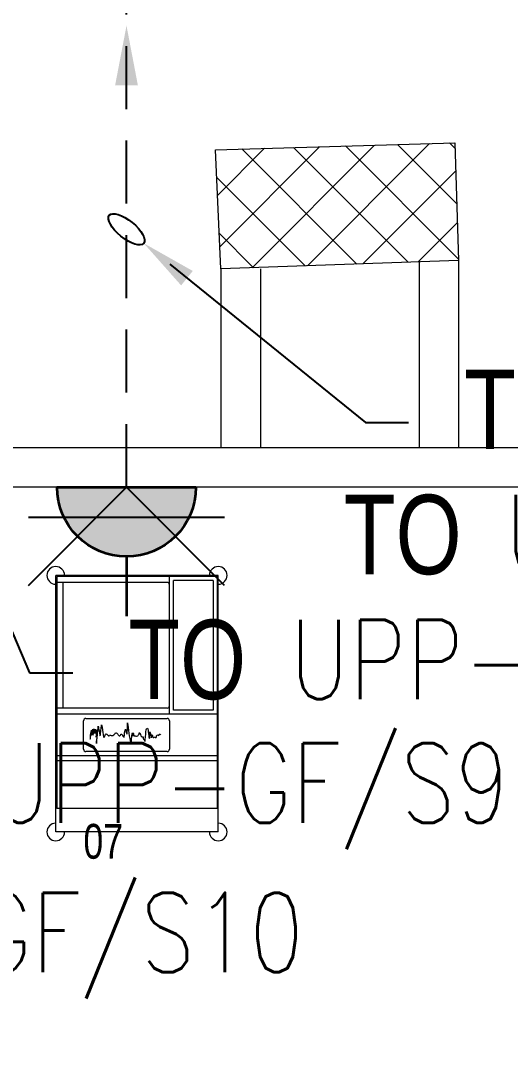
# Model space of a CAD drawing. Header units: inches. Extents: x -12418 to 57169, y -29325 to 19878.
# Drawn here: x 26327 to 27562, y -7859 to -5272 of the extents above; entities that cross this region are included whole.
import ezdxf
from ezdxf import colors
from ezdxf.entities.mleader import LeaderData, LeaderLine
from ezdxf.enums import TextEntityAlignment as Align
from ezdxf.math import Vec2, Vec3

# ---------------------------------------------------------------- set-up
doc = ezdxf.new("R2010")
doc.units = ezdxf.units.IN
doc.header["$LTSCALE"] = 25
doc.header["$MEASUREMENT"] = 0
doc.linetypes.add('DASHDOT', pattern=[25.4, 12.7, -6.35, 0, -6.35])
doc.linetypes.add('HIDDEN', pattern=[9.525, 6.35, -3.175])
doc.layers.get('0').update_dxf_attribs({"color": 8})
doc.layers.get('Defpoints').update_dxf_attribs({"color": 8})
for name, color, linetype, lineweight in [('00-Ground Floor$0$72_EGR_EQP_TAG', 142, 'Continuous', 5), ('00-Ground Floor$0$C-HYDR-CTCH', 251, 'Continuous', 5), ('00-Ground Floor$0$Hatch', 254, 'Continuous', 5), ('00-Ground Floor$0$LOADING', 253, 'Continuous', 5), ('00-Ground Floor$0$Walls', 251, 'Continuous', 5), ('E-LITE-CIRC @ 100', 6, 'Continuous', 25), ('E-LITE-CLNG-CNDT', 6, 'DASHDOT', 35), ('E-LITE-EXIT-NUMB', 6, 'Continuous', 25), ('E-POWR-FLOR-CNDT', 6, 'HIDDEN', 25), ('E-POWR-FLOR-CNDT @ 100', 6, 'HIDDEN', 25), ('E-POWR-WALL @ 100', 4, 'Continuous', 35)]:
    doc.layers.add(name, color=color, linetype=linetype, lineweight=lineweight)
doc.styles.add('00-Ground Floor$0$X3G_ENTITY_257CFD', font='swisscl.ttf', dxfattribs={"height": 200})
doc.styles.add('DC_Simplex', font='SIMPLEX.shx', dxfattribs={"width": 0.7})

# ---------------------------------------------------------------- blocks, each defined once
blk = doc.blocks.new('00-Ground Floor$0$e')
at = {"layer": '00-Ground Floor$0$LOADING'}
for p, q in [((-958747.5, -394300, 0), (-959393.9, -394300, 0)), ((-959393.9, -394300, 0), (-959393.9, -394710, 0)), ((-959391.4, -394302.5, 0), (-958806.4, -394302.5, 0)), ((-959391.4, -394302.5, 0), (-959391.4, -394707.5, 0)), ((-959044.5, -394302.5, 0), (-959044.5, -394707.5, 0)), ((-958939.6, -394302.5, 0), (-958939.6, -394707.5, 0)), ((-958926.4, -394302.5, 0), (-958926.4, -394707.5, 0)), ((-958806.4, -394302.5, 0), (-958806.4, -394707.5, 0)), ((-958747.5, -394300, 0), (-958747.5, -394710, 0)), ((-959381.4, -394312.5, 0), (-959054.5, -394312.5, 0)), ((-959381.4, -394312.5, 0), (-959381.4, -394413.1, 0)), ((-959054.5, -394312.5, 0), (-959054.5, -394413.1, 0)), ((-959044.5, -394423.1, 0), (-959391.4, -394423.1, 0)), ((-959054.5, -394413.1, 0), (-959381.4, -394413.1, 0)), ((-959376.4, -394429, 0), (-959376.4, -394707.5, 0)), ((-959059.5, -394429, 0), (-959059.5, -394707.5, 0)), ((-959033.5, -394633.8, 0), (-959033.5, -394429, 0)), ((-959027.7, -394423.1, 0), (-958955.8, -394423.1, 0)), ((-958950, -394429, 0), (-958950, -394633.8, 0)), ((-958994.2, -394448.1, 0), (-958993.5, -394446.7, 0)), ((-958992.8, -394448.8, 0), (-958994.2, -394448.1, 0)), ((-958993.5, -394446.7, 0), (-958992.2, -394446.1, 0)), ((-958990.8, -394450.1, 0), (-958992.8, -394448.8, 0)), ((-958992.2, -394452.1, 0), (-958990.8, -394450.1, 0)), ((-958991.5, -394454.1, 0), (-958992.2, -394452.1, 0)), ((-958989.5, -394455.5, 0), (-958991.5, -394454.1, 0)), ((-958986.8, -394456.1, 0), (-958989.5, -394455.5, 0)), ((-958985.4, -394456.8, 0), (-958986.8, -394456.1, 0)), ((-958986.8, -394460.2, 0), (-958985.4, -394458.8, 0)), ((-958985.4, -394458.8, 0), (-958985.4, -394456.8, 0)), ((-959009, -394478.3, 0), (-959007.6, -394477.7, 0)), ((-959008.3, -394479.7, 0), (-959009, -394478.3, 0)), ((-959007, -394481, 0), (-959008.3, -394479.7, 0)), ((-959007.6, -394477.7, 0), (-959003.6, -394477, 0)), ((-959004.9, -394481.7, 0), (-959007, -394481, 0)), ((-959000.2, -394482.4, 0), (-959004.9, -394481.7, 0)), ((-959003.6, -394477, 0), (-958999.6, -394477, 0)), ((-958993.5, -394483, 0), (-959000.2, -394482.4, 0)), ((-958999.6, -394472.3, 0), (-958998.2, -394471.6, 0)), ((-958998.2, -394472.3, 0), (-958999.6, -394472.3, 0)), ((-958999.6, -394477, 0), (-958994.8, -394476.3, 0)), ((-958998.2, -394471.6, 0), (-958994.8, -394470.9, 0)), ((-958994.8, -394473, 0), (-958998.2, -394472.3, 0)), ((-958994.8, -394470.9, 0), (-958990.8, -394470.3, 0)), ((-958990.8, -394473, 0), (-958994.8, -394473, 0)), ((-958994.8, -394476.3, 0), (-958990.1, -394475.6, 0)), ((-958986.8, -394483.7, 0), (-958993.5, -394483, 0)), ((-958992.2, -394466.9, 0), (-958989.5, -394466.2, 0)), ((-958992.2, -394468.3, 0), (-958992.2, -394466.9, 0)), ((-958990.1, -394468.3, 0), (-958992.2, -394468.3, 0)), ((-958990.8, -394470.3, 0), (-958986.8, -394469.6, 0)), ((-958986.1, -394473.6, 0), (-958990.8, -394473, 0)), ((-958986.1, -394468.9, 0), (-958990.1, -394468.3, 0)), ((-958990.1, -394475.6, 0), (-958986.8, -394475, 0)), ((-958989.5, -394466.2, 0), (-958986.8, -394465.6, 0)), ((-958986.1, -394461.5, 0), (-958986.8, -394460.2, 0)), ((-958986.8, -394465.6, 0), (-958985.4, -394464.2, 0)), ((-958986.8, -394469.6, 0), (-958984.8, -394468.9, 0)), ((-958986.8, -394475, 0), (-958984.8, -394474.3, 0)), ((-958980.7, -394484.4, 0), (-958986.8, -394483.7, 0)), ((-958985.4, -394462.9, 0), (-958986.1, -394461.5, 0)), ((-958984.8, -394468.9, 0), (-958986.1, -394468.9, 0)), ((-958983.4, -394473.6, 0), (-958986.1, -394473.6, 0)), ((-958985.4, -394464.2, 0), (-958985.4, -394462.9, 0)), ((-958984.8, -394474.3, 0), (-958983.4, -394473.6, 0)), ((-958975.3, -394484.4, 0), (-958980.7, -394484.4, 0)), ((-958978, -394486.4, 0), (-958976.7, -394485.1, 0)), ((-958976.7, -394485.1, 0), (-958975.3, -394484.4, 0)), ((-958997.5, -394497.8, 0), (-958995.5, -394497.2, 0)), ((-958996.9, -394499.2, 0), (-958997.5, -394497.8, 0)), ((-958994.2, -394499.9, 0), (-958996.9, -394499.2, 0)), ((-958995.5, -394497.2, 0), (-958992.8, -394496.5, 0)), ((-958991.5, -394501.9, 0), (-958994.2, -394499.9, 0)), ((-958992.8, -394496.5, 0), (-958990.1, -394495.1, 0)), ((-958990.1, -394503.2, 0), (-958991.5, -394501.9, 0)), ((-958990.1, -394495.1, 0), (-958988.1, -394493.8, 0)), ((-958988.8, -394505.9, 0), (-958990.1, -394503.2, 0)), ((-958989.5, -394509.9, 0), (-958988.8, -394507.9, 0)), ((-958989.5, -394512, 0), (-958989.5, -394509.9, 0)), ((-958988.8, -394507.9, 0), (-958988.8, -394505.9, 0)), ((-958988.1, -394493.8, 0), (-958987.4, -394492.5, 0)), ((-958987.4, -394489.8, 0), (-958984.1, -394489.8, 0)), ((-958987.4, -394492.5, 0), (-958987.4, -394489.8, 0)), ((-958984.1, -394489.8, 0), (-958982.7, -394489.1, 0)), ((-958982.7, -394489.1, 0), (-958981.4, -394488.4, 0)), ((-958981.4, -394488.4, 0), (-958979.4, -394487.1, 0)), ((-958979.4, -394487.1, 0), (-958978, -394486.4, 0)), ((-959022.4, -394529.4, 0), (-959020.4, -394528.8, 0)), ((-959006.3, -394529.4, 0), (-959022.4, -394529.4, 0)), ((-959020.4, -394528.8, 0), (-959016.4, -394528.1, 0)), ((-959016.4, -394528.1, 0), (-959011, -394527.4, 0)), ((-959011, -394527.4, 0), (-959002.9, -394526.7, 0)), ((-958998.9, -394530.1, 0), (-959006.3, -394529.4, 0)), ((-959006.3, -394534.1, 0), (-959003.6, -394532.8, 0)), ((-959002.9, -394534.8, 0), (-959006.3, -394534.1, 0)), ((-959003.6, -394532.8, 0), (-959000.2, -394532.1, 0)), ((-959002.9, -394526.7, 0), (-958996.2, -394525.4, 0)), ((-958996.9, -394536.2, 0), (-959002.9, -394534.8, 0)), ((-959000.2, -394532.1, 0), (-958997.5, -394531.5, 0)), ((-958993.5, -394530.1, 0), (-958998.9, -394530.1, 0)), ((-958997.5, -394514.6, 0), (-958995.5, -394514, 0)), ((-958994.2, -394514.6, 0), (-958997.5, -394514.6, 0)), ((-958997.5, -394516.7, 0), (-958996.2, -394516, 0)), ((-958994.8, -394517.3, 0), (-958997.5, -394516.7, 0)), ((-958997.5, -394531.5, 0), (-958994.8, -394530.8, 0)), ((-958991.5, -394536.8, 0), (-958996.9, -394536.2, 0)), ((-958996.2, -394516, 0), (-958992.8, -394516, 0)), ((-958996.2, -394525.4, 0), (-958989.5, -394524.7, 0)), ((-958995.5, -394514, 0), (-958992.8, -394514, 0)), ((-958988.8, -394518, 0), (-958994.8, -394517.3, 0)), ((-958994.8, -394530.8, 0), (-958993.5, -394530.1, 0)), ((-958990.1, -394515.3, 0), (-958994.2, -394514.6, 0)), ((-958992.8, -394514, 0), (-958990.8, -394513.3, 0)), ((-958992.8, -394516, 0), (-958990.1, -394515.3, 0)), ((-958987.4, -394537.5, 0), (-958991.5, -394536.8, 0)), ((-958990.8, -394513.3, 0), (-958989.5, -394512, 0)), ((-958988.8, -394515.3, 0), (-958990.1, -394515.3, 0)), ((-958990.1, -394515.3, 0), (-958988.8, -394515.3, 0)), ((-958989.5, -394524.7, 0), (-958983.4, -394523.4, 0)), ((-958981.4, -394518.7, 0), (-958988.8, -394518, 0)), ((-958983.4, -394523.4, 0), (-958978, -394522, 0)), ((-958974, -394519.3, 0), (-958981.4, -394518.7, 0)), ((-958978, -394522, 0), (-958974, -394520.7, 0)), ((-958970.6, -394520, 0), (-958974, -394519.3, 0)), ((-958974, -394520.7, 0), (-958970.6, -394520, 0)), ((-958996.9, -394557.7, 0), (-958996.2, -394555.7, 0)), ((-958996.9, -394559, 0), (-958996.9, -394557.7, 0)), ((-958995.5, -394560.4, 0), (-958996.9, -394559, 0)), ((-958996.2, -394555.7, 0), (-958994.8, -394554.3, 0)), ((-958994.2, -394561.7, 0), (-958995.5, -394560.4, 0)), ((-958994.8, -394554.3, 0), (-958993.5, -394553.6, 0)), ((-958994.2, -394544.2, 0), (-958993.5, -394542.9, 0)), ((-958994.2, -394545.6, 0), (-958994.2, -394544.2, 0)), ((-958992.8, -394546.2, 0), (-958994.2, -394545.6, 0)), ((-958992.2, -394563.7, 0), (-958994.2, -394561.7, 0)), ((-958993.5, -394542.9, 0), (-958990.8, -394541.5, 0)), ((-958993.5, -394553.6, 0), (-958992.2, -394552.3, 0)), ((-958991.5, -394546.9, 0), (-958992.8, -394546.2, 0)), ((-958992.2, -394552.3, 0), (-958990.8, -394550.9, 0)), ((-958990.1, -394548.3, 0), (-958991.5, -394546.9, 0)), ((-958990.8, -394541.5, 0), (-958988.1, -394540.2, 0)), ((-958990.8, -394550.9, 0), (-958990.1, -394549.6, 0)), ((-958990.1, -394549.6, 0), (-958990.1, -394548.3, 0)), ((-958988.1, -394540.2, 0), (-958986.8, -394538.8, 0)), ((-958986.1, -394537.5, 0), (-958987.4, -394537.5, 0)), ((-958986.8, -394538.8, 0), (-958986.1, -394537.5, 0)), ((-958994.8, -394583.2, 0), (-958993.5, -394581.9, 0)), ((-958994.2, -394584.6, 0), (-958994.8, -394583.2, 0)), ((-958990.8, -394585.2, 0), (-958994.2, -394584.6, 0)), ((-958993.5, -394579.9, 0), (-958992.2, -394579.2, 0)), ((-958993.5, -394581.9, 0), (-958993.5, -394579.9, 0)), ((-958990.8, -394566.4, 0), (-958992.2, -394563.7, 0)), ((-958992.2, -394579.2, 0), (-958990.8, -394577.8, 0)), ((-958991.5, -394571.8, 0), (-958990.8, -394570.4, 0)), ((-958991.5, -394574.5, 0), (-958991.5, -394571.8, 0)), ((-958990.1, -394575.2, 0), (-958991.5, -394574.5, 0)), ((-958990.8, -394570.4, 0), (-958990.8, -394566.4, 0)), ((-958990.8, -394577.8, 0), (-958990.1, -394576.5, 0)), ((-958987.4, -394586.6, 0), (-958990.8, -394585.2, 0)), ((-958990.1, -394576.5, 0), (-958990.1, -394575.2, 0)), ((-958985.4, -394588.6, 0), (-958987.4, -394586.6, 0)), ((-958987.4, -394589.9, 0), (-958985.4, -394588.6, 0)), ((-959017.1, -394594.7, 0), (-959011.7, -394593.3, 0)), ((-959015, -394594.7, 0), (-959017.1, -394594.7, 0)), ((-959009, -394595.3, 0), (-959015, -394594.7, 0)), ((-959014.4, -394602.7, 0), (-959011.7, -394602, 0)), ((-959010.3, -394603.4, 0), (-959014.4, -394602.7, 0)), ((-959011.7, -394593.3, 0), (-959003.6, -394592, 0)), ((-959011.7, -394602, 0), (-959008.3, -394602, 0)), ((-959002.2, -394604.1, 0), (-959010.3, -394603.4, 0)), ((-959002.2, -394596, 0), (-959009, -394595.3, 0)), ((-959008.3, -394602, 0), (-959002.2, -394600.7, 0)), ((-959007, -394613.5, 0), (-959003.6, -394612.8, 0)), ((-959004.9, -394613.5, 0), (-959007, -394613.5, 0)), ((-959006.3, -394609.4, 0), (-959004.3, -394608.8, 0)), ((-959004.9, -394609.4, 0), (-959006.3, -394609.4, 0)), ((-959002.2, -394610.1, 0), (-959004.9, -394609.4, 0)), ((-959000.9, -394614.2, 0), (-959004.9, -394613.5, 0)), ((-959004.3, -394606.1, 0), (-958999.6, -394605.4, 0)), ((-959002.2, -394606.1, 0), (-959004.3, -394606.1, 0)), ((-959004.3, -394608.8, 0), (-958996.9, -394608.8, 0)), ((-959003.6, -394592, 0), (-958987.4, -394589.9, 0)), ((-959003.6, -394612.8, 0), (-958999.6, -394612.1, 0)), ((-958993.5, -394596.7, 0), (-959002.2, -394596, 0)), ((-959002.2, -394600.7, 0), (-958996.2, -394600, 0)), ((-958994.2, -394604.7, 0), (-959002.2, -394604.1, 0)), ((-958997.5, -394606.8, 0), (-959002.2, -394606.1, 0)), ((-958997.5, -394610.8, 0), (-959002.2, -394610.1, 0)), ((-958995.5, -394614.8, 0), (-959000.9, -394614.2, 0)), ((-958999.6, -394605.4, 0), (-958994.2, -394606.1, 0)), ((-958999.6, -394612.1, 0), (-958996.2, -394612.1, 0)), ((-958992.2, -394607.4, 0), (-958997.5, -394606.8, 0)), ((-958996.2, -394612.1, 0), (-958997.5, -394610.8, 0)), ((-958996.9, -394608.8, 0), (-958992.8, -394608.1, 0)), ((-958996.2, -394600, 0), (-958991.5, -394598.7, 0)), ((-958991.5, -394616.8, 0), (-958995.5, -394614.8, 0)), ((-958984.1, -394605.4, 0), (-958994.2, -394604.7, 0)), ((-958994.2, -394606.1, 0), (-958987.4, -394606.1, 0)), ((-958990.1, -394598, 0), (-958993.5, -394596.7, 0)), ((-958992.8, -394608.1, 0), (-958986.1, -394608.1, 0)), ((-958987.4, -394608.1, 0), (-958992.2, -394607.4, 0)), ((-958991.5, -394598.7, 0), (-958990.1, -394598, 0)), ((-958987.4, -394606.1, 0), (-958978.7, -394606.8, 0)), ((-958986.1, -394608.1, 0), (-958987.4, -394608.1, 0)), ((-958975.3, -394606.8, 0), (-958984.1, -394605.4, 0)), ((-958978.7, -394606.8, 0), (-958972, -394607.4, 0)), ((-958970, -394607.4, 0), (-958975.3, -394606.8, 0)), ((-958972, -394607.4, 0), (-958970, -394607.4, 0)), ((-958955.8, -394639.6, 0), (-959027.7, -394639.6, 0)), ((-959006.3, -394616.8, 0), (-958991.5, -394616.8, 0)), ((-959003.6, -394617.5, 0), (-959006.3, -394616.8, 0)), ((-959000.2, -394618.2, 0), (-959003.6, -394617.5, 0)), ((-959003.6, -394620.2, 0), (-958994.2, -394620.2, 0)), ((-958998.9, -394620.2, 0), (-959003.6, -394620.2, 0)), ((-959000.9, -394621.5, 0), (-958999.6, -394621.5, 0)), ((-958996.9, -394618.2, 0), (-959000.2, -394618.2, 0)), ((-958999.6, -394621.5, 0), (-958996.2, -394622.2, 0)), ((-958994.2, -394620.9, 0), (-958998.9, -394620.2, 0)), ((-958994.2, -394618.9, 0), (-958996.9, -394618.2, 0)), ((-958996.2, -394622.2, 0), (-958991.5, -394622.9, 0)), ((-958991.5, -394619.5, 0), (-958994.2, -394618.9, 0)), ((-958994.2, -394620.2, 0), (-958991.5, -394619.5, 0)), ((-958990.1, -394621.5, 0), (-958994.2, -394620.9, 0)), ((-958991.5, -394622.9, 0), (-958981.4, -394622.9, 0)), ((-958986.1, -394622.2, 0), (-958990.1, -394621.5, 0)), ((-958982.7, -394622.2, 0), (-958986.1, -394622.2, 0)), ((-958981.4, -394622.9, 0), (-958982.7, -394622.2, 0)), ((-959376.4, -394692.5, 0), (-959059.5, -394692.5, 0)), ((-958747.5, -394710, 0), (-959393.9, -394710, 0)), ((-959391.4, -394707.5, 0), (-958806.4, -394707.5, 0))]:
    blk.add_line(p, q, dxfattribs=at)
for centre, radius, start, end in [((-959393.9, -394300, 0), 22.2, 0, 270), ((-958747.5, -394300, 0), 22.2, 270, 180), ((-959370.5, -394429, 0), 5.83, 90, 180), ((-959065.3, -394429, 0), 5.83, 0, 90), ((-959027.7, -394429, 0), 5.83, 90, 180), ((-958955.8, -394429, 0), 5.83, 0, 90), ((-959027.7, -394633.8, 0), 5.83, 180, 270), ((-958955.8, -394633.8, 0), 5.83, 270, 0), ((-959393.9, -394710, 0), 22.2, 90, 0), ((-958747.5, -394710, 0), 22.2, 180, 90)]:
    blk.add_arc(centre, radius, start, end, dxfattribs=at)
blk = doc.blocks.new('00-Ground Floor')
at = {"layer": '00-Ground Floor$0$Hatch'}
h = blk.add_hatch(dxfattribs=at)
h.set_pattern_fill('ANSI37', color=256, scale=30)
h.set_pattern_definition([(45, (-1981.42, -13099.68), (-67.35192, 67.35192), []), (135, (-1981.42, -13099.68), (-67.35192, -67.35192), [])])
h.paths.add_polyline_path([(48971.2, 8818.2), (48367.3, 8810.1), (48371.2, 8521.7), (48975.1, 8529.8)])
h.paths.add_polyline_path([(41810.5, 8810.5), (41227, 8805), (41207, 8513.7), (41790.5, 8519.1)])
h.paths.add_polyline_path([(27433.5, 8803.1), (26834.4, 8799), (26828.7, 8506), (27427.8, 8510)])
h.paths.add_polyline_path([(34618.7, 8805.3), (34017.5, 8797.8), (34009.3, 8512.1), (34610.5, 8519.6)])
h.paths.add_polyline_path([(20214.3, 8812.4), (19607.8, 8790.5), (19622.4, 8498), (20228.8, 8519.8)])
h.paths.add_polyline_path([(13477.7, 8802), (12255.7, 8825.9), (12249.3, 8529.8), (13471.3, 8505.8)])
h.paths.add_polyline_path([(13491.8, 1601.9), (12276.8, 1586.2), (12263.3, 1293.7), (13478.3, 1309.4)])
h.paths.add_polyline_path([(13465.7, -5591.3), (12262.6, -5607.3), (12256.9, -5900.3), (13460, -5884.3)])
h.paths.add_polyline_path([(13484.2, -12790), (12287.5, -12801.4), (12290.4, -13095.9), (13487, -13084.4)])
h.paths.add_polyline_path([(5849.2, -12787.9), (5245.6, -12791.6), (5256.3, -13077.1), (5859.8, -13073.4)])
h.paths.add_polyline_path([(5833.8, -5589.9), (5236.9, -5588.3), (5236.8, -5889.5), (5833.6, -5891)])
h.paths.add_polyline_path([(5843.6, 1599.7), (5224.3, 1600.9), (5213.7, 1298), (5833, 1296.7)])
h.paths.add_polyline_path([(5820.3, 8779.1), (5219.7, 8793.5), (5216, 8503.9), (5816.7, 8489.4)])
h.paths.add_polyline_path([(-1378.8, 8777.2), (-1981.4, 8799.9), (-1979.5, 8511.6), (-1376.9, 8488.9)])
h.paths.add_polyline_path([(-1371.1, -5601.1), (-1973.1, -5608.1), (-1969.7, -5899.7), (-1367.7, -5892.7)])
h.paths.add_polyline_path([(-1353.5, -12795.7), (-1951.9, -12796.7), (-1947.1, -13097.4), (-1348.7, -13096.4)])
h.paths.add_polyline_path([(20233.2, -12782.5), (19627.5, -12795.4), (19633.2, -13096.6), (20238.9, -13083.7)])
h.paths.add_polyline_path([(20226.6, -5590), (19632.3, -5607.6), (19634.4, -5904.1), (20228.7, -5886.6)])
h.paths.add_polyline_path([(20217.9, 1618), (19619, 1610.4), (19623, 1310.2), (20221.9, 1317.9)])
h.paths.add_polyline_path([(27418.3, 1602.8), (26816.3, 1607.5), (26820.6, 1315.3), (27422.5, 1310.7)])
h.paths.add_polyline_path([(27422, -5579.9), (26818.1, -5597.5), (26831.6, -5897.5), (27431.7, -5876.5)])
h.paths.add_polyline_path([(27438.1, -12795.9), (26834.3, -12789.3), (26831.9, -13075), (27435.7, -13081.6)])
h.paths.add_polyline_path([(34636.6, -12785.4), (34039.3, -12800), (34048.3, -13099.7), (34645.6, -13085.1)])
h.paths.add_polyline_path([(34629.3, -5597.1), (34028, -5595.2), (34029.2, -5892.4), (34630.4, -5894.3)])
h.paths.add_polyline_path([(34592.8, 1606.7), (34012, 1611.4), (34031.7, 1321.6), (34612.5, 1316.9)])
h.paths.add_polyline_path([(41796.2, 1606), (41198.6, 1619.8), (41200.6, 1327.8), (41798.2, 1314.1)])
h.paths.add_polyline_path([(41797.2, -5592.6), (41228.8, -5600.2), (41230.6, -5894.3), (41799, -5886.7)])
h.paths.add_polyline_path([(41834.3, -12789.7), (41229, -12792.4), (41230.4, -13096.9), (41835.6, -13094.3)])
h.paths.add_polyline_path([(49008.5, -12790.2), (48420.5, -12774.1), (48407.3, -13081.4), (48995.3, -13097.4)])
h.paths.add_polyline_path([(48992.7, -5590.8), (48389.5, -5589.7), (48387.5, -5886.2), (48990.7, -5887.3)])
at = {"layer": '00-Ground Floor$0$C-HYDR-CTCH', "flags": 128}
blk.add_lwpolyline([(26831.6, -5897.5), (26818.1, -5597.5), (27422, -5579.9), (27431.7, -5876.5)], close=True, dxfattribs=at)
at = {"layer": '00-Ground Floor$0$Walls'}
for p, q in [((26831.6, -5897.5), (26831.6, -6347.4, 0)), ((26931.6, -5897.5), (26931.6, -6347.4, 0)), ((27331.7, -5876.5), (27331.7, -6347.4, 0)), ((27431.7, -5876.5), (27431.7, -6347.4, 0)), ((23949.5, -6347.4, 0), (29549.5, -6347.4, 0)), ((29449.5, -6447.4, 0), (23949.5, -6447.4, 0))]:
    blk.add_line(p, q, dxfattribs=at)
at = {"layer": '00-Ground Floor$0$LOADING', "rotation": 270}
blk.add_blockref('00-Ground Floor$0$e', (421125.4, -966063.6, 0), dxfattribs=at)
at = {"layer": '00-Ground Floor$0$72_EGR_EQP_TAG', "insert": (26535.2, -7295.9, 0), "char_height": 87.47, "attachment_point": 2, "style": '00-Ground Floor$0$X3G_ENTITY_257CFD'}
blk.add_mtext('07', dxfattribs=at)
blk = doc.blocks.new('*U19')
h = blk.add_hatch(color=253)
edge = h.paths.add_edge_path()
edge.add_line((1.75, 0), (-1.75, 0))
edge.add_arc((0, 0), 1.75, 0, 180, ccw=False)
blk.add_line((0, 1.75), (0, 3.25))
blk.add_lwpolyline([(1.75, 0, 1), (-1.75, 0)], format="xyb", close=True)
at = {"layer": 'Defpoints'}
for p, q in [((-2.475, 2.475), (0, 0)), ((2.475, 2.475), (0, 0)), ((-2.475, 0.758), (2.475, 0.758))]:
    blk.add_line(p, q, dxfattribs=at)
at = {"layer": 'E-LITE-EXIT-NUMB', "style": 'DC_Simplex', "width": 0.7, "flags": 8}
blk.add_attdef('TYPE', text='', height=2, rotation=360, dxfattribs=at).set_placement((-2.682, 5.238), align=Align.RIGHT)
blk.add_attdef('CIRCUIT', (2.682, 5.238), '', height=2, rotation=360, dxfattribs=at)
blk = doc.blocks.new('ARR0W')
at = {"color": 45}
blk.add_ellipse((0, 0), major_axis=(0.4, 0), ratio=0.4, dxfattribs=at)
at = {"color": 45, "ltscale": 0.5}
blk.add_solid([(-1.4, 0.167), (-0.4, 0), (-1.4, -0.167)], dxfattribs=at)
blk = doc.blocks.new('*U12')
blk.add_hatch(color=256).paths.add_polyline_path([(-0.287, 0), (0, -1.5), (0.287, 0)])

msp = doc.modelspace()

# ---------------------------------------------------------------- linework, layer by layer
at = {"layer": 'E-POWR-FLOR-CNDT', "elevation": 0}
msp.add_lwpolyline([(26593.9, -6447.4), (26593.9, -2526, 0.414214), (26518.9, -2451), (21263.7, -2451, 0.120819), (21229, -2459.5), (19999.5, -3700.8)], format="xyb", dxfattribs=at)

# ---------------------------------------------------------------- block references
at = {"layer": 'E-LITE-CLNG-CNDT'}
msp.add_blockref('00-Ground Floor', (0, 0), dxfattribs=at)
at = {"layer": 'E-POWR-FLOR-CNDT @ 100', "xscale": 100, "yscale": 100, "zscale": 100, "rotation": 180}
msp.add_blockref('*U12', (26593.9, -5435, 0), dxfattribs=at)
at = {"layer": 'E-POWR-WALL @ 100', "xscale": -100, "yscale": 100, "zscale": 100, "rotation": 180}
msp.add_blockref('*U19', (26593.9, -6447.4, 0), dxfattribs=at)

# ---------------------------------------------------------------- leaders
at = {"layer": 'E-LITE-CIRC @ 100'}
ml = msp.add_multileader_mtext('Standard', dxfattribs=at)
ml.set_content('{\\Fdc_el_romans|c0;\\W0.8;TO\\Fromans|c0; \\Fsimplex|c0;UPP-GF/S7}', color=256, style='DC_Simplex')
ml.set_leader_properties()
ml.set_arrow_properties(name='ARR0W')
ml.build(insert=Vec2(0, 0))
ml.multileader.update_dxf_attribs({"dogleg_length": 200, "arrow_head_size": 140, "scale": 100})
ctx = ml.context
ctx.base_point, ctx.scale, ctx.char_height, ctx.arrow_head_size, ctx.landing_gap_size, ctx.plane_origin, ctx.plane_x_axis, ctx.plane_y_axis = Vec3(27305.2, -6284.7), 100, 200, 140, 140, Vec3(43072, -12183.2), Vec3(1, 0.000001, 0), Vec3(-0.000001, 1, 0)
notes = []
notes.append((ctx, [(0, (1, 1, 0), (27196.4, -6284.7), (1, 0.000001, 0), 108.8, [(0, [(26593.9, -5797.8)], 0, [])])]))
ctx.mtext.insert, ctx.mtext.text_direction, ctx.mtext.rotation, ctx.mtext.flow_direction = Vec3(27445.2, -6151.4), Vec3(1, 0.000001, 0), 0.000001, 5
ml = msp.add_multileader_mtext('Standard', dxfattribs=at)
ml.set_content('{\\Fdc_el_romans|c0;\\W0.8;TO\\Fromans|c0; \\Fsimplex|c0;UPP-GF/S9}', color=256, style='DC_Simplex')
ml.set_leader_properties()
ml.set_arrow_properties(name='ARR0W')
ml.build(insert=Vec2(0, 0))
ml.multileader.update_dxf_attribs({"dogleg_length": 200, "arrow_head_size": 140, "scale": 100})
ctx = ml.context
ctx.base_point, ctx.scale, ctx.char_height, ctx.arrow_head_size, ctx.landing_gap_size, ctx.plane_origin, ctx.plane_x_axis, ctx.plane_y_axis = Vec3(25703.5, -7226), 100, 200, 140, 140, Vec3(43072, -11292), Vec3(1, 0.000001, 0), Vec3(-0.000001, 1, 0)
notes.append((ctx, [(0, (1, 1, 0), (25594.7, -7226), (1, 0.000001, 0), 108.8, [(0, [(25046.3, -5839.4)], 0, [])])]))
ctx.mtext.insert, ctx.mtext.text_direction, ctx.mtext.rotation, ctx.mtext.flow_direction = Vec3(25843.5, -7092.7), Vec3(1, 0.000001, 0), 0.000001, 5
ml = msp.add_multileader_mtext('Standard', dxfattribs=at)
ml.set_content('{\\Fdc_el_romans|c0;\\W0.8;TO\\Fromans|c0; \\Fsimplex|c0;UPP-GF/S8}', color=256, style='DC_Simplex')
ml.set_leader_properties()
ml.set_arrow_properties(name='ARR0W')
ml.build(insert=Vec2(0, 0))
ml.multileader.update_dxf_attribs({"dogleg_length": 200, "arrow_head_size": 140, "scale": 100})
ctx = ml.context
ctx.base_point, ctx.scale, ctx.char_height, ctx.arrow_head_size, ctx.landing_gap_size, ctx.plane_origin, ctx.plane_x_axis, ctx.plane_y_axis = Vec3(26458.4, -6914.8), 100, 200, 140, 140, Vec3(43072, -11775.1), Vec3(1, 0.000001, 0), Vec3(-0.000001, 1, 0)
notes.append((ctx, [(0, (1, 1, 0), (26349.6, -6914.8), (1, 0.000001, 0), 108.8, [(0, [(25923, -5921.5)], 0, [])])]))
ctx.mtext.insert, ctx.mtext.text_direction, ctx.mtext.rotation, ctx.mtext.flow_direction = Vec3(26598.4, -6781.5), Vec3(1, 0.000001, 0), 0.000001, 5
ml = msp.add_multileader_mtext('Standard', dxfattribs=at)
ml.set_content('{\\Fdc_el_romans|c0;\\W0.8;TO\\Fromans|c0; \\Fsimplex|c0;UPP-GF/S10}', color=256, style='DC_Simplex')
ml.set_leader_properties()
ml.set_arrow_properties(name='ARR0W')
ml.build(insert=Vec2(0, 0))
ml.multileader.update_dxf_attribs({"dogleg_length": 200, "arrow_head_size": 140, "scale": 100})
ctx = ml.context
ctx.base_point, ctx.scale, ctx.char_height, ctx.arrow_head_size, ctx.landing_gap_size, ctx.plane_origin, ctx.plane_x_axis, ctx.plane_y_axis = Vec3(25047.4, -7602.3, 0), 100, 200, 140, 140, Vec3(43072, -10860.5, 0), Vec3(1, 0.000001, 0), Vec3(-0.000001, 1, 0)
notes.append((ctx, [(0, (1, 1, 0), (24938.7, -7602.3, 0), (1, 0.000001, 0), 108.8, [(0, [(24232.3, -5940.7, 0)], 0, [])])]))
ctx.mtext.insert, ctx.mtext.text_direction, ctx.mtext.rotation, ctx.mtext.flow_direction = Vec3(25187.4, -7469, 0), Vec3(1, 0.000001, 0), 0.000001, 5
ml = msp.add_multileader_mtext('Standard', dxfattribs=at)
ml.set_content('{\\Fdc_el_romans|c0;\\W0.8;TO\\Fromans|c0; \\Fsimplex|c0;UPP-GF/S6}', color=256, style='DC_Simplex')
ml.set_leader_properties()
ml.set_arrow_properties(name='ARR0W')
ml.build(insert=Vec2(0, 0))
ml.multileader.update_dxf_attribs({"dogleg_length": 200, "arrow_head_size": 140, "scale": 100})
ctx = ml.context
ctx.base_point, ctx.scale, ctx.char_height, ctx.arrow_head_size, ctx.landing_gap_size, ctx.plane_origin, ctx.plane_x_axis, ctx.plane_y_axis = Vec3(26852, -6600), 100, 200, 140, 140, Vec3(44196, -12693.3), Vec3(1, 0.000001, 0), Vec3(-0.000001, 1, 0)
ctx.text_align_type = 2
notes.append((ctx, [(1, (1, 1, 0), (29107.4, -6600), (-1, -0.000001, 0), 108.8, [(0, [(29746, -6600)], 0, [])])]))
ctx.mtext.insert, ctx.mtext.text_direction, ctx.mtext.rotation, ctx.mtext.alignment, ctx.mtext.flow_direction = Vec3(28858.6, -6466.7), Vec3(1, 0.000001, 0), 0.000001, 3, 5
for ctx, leaders in notes:
    for number, flags, end, landing, length, lines in leaders:
        leader = LeaderData()
        leader.index, (leader.has_last_leader_line, leader.has_dogleg_vector, leader.attachment_direction) = number, flags
        leader.last_leader_point, leader.dogleg_vector, leader.dogleg_length = Vec3(end), Vec3(landing), length
        for number, points, colour, breaks in lines:
            line = LeaderLine()
            line.index, line.vertices, line.color, line.breaks = number, Vec3.list(points), colors.encode_raw_color(colour), breaks
            leader.lines.append(line)
        ctx.leaders.append(leader)

doc.saveas('drawing.dxf')
